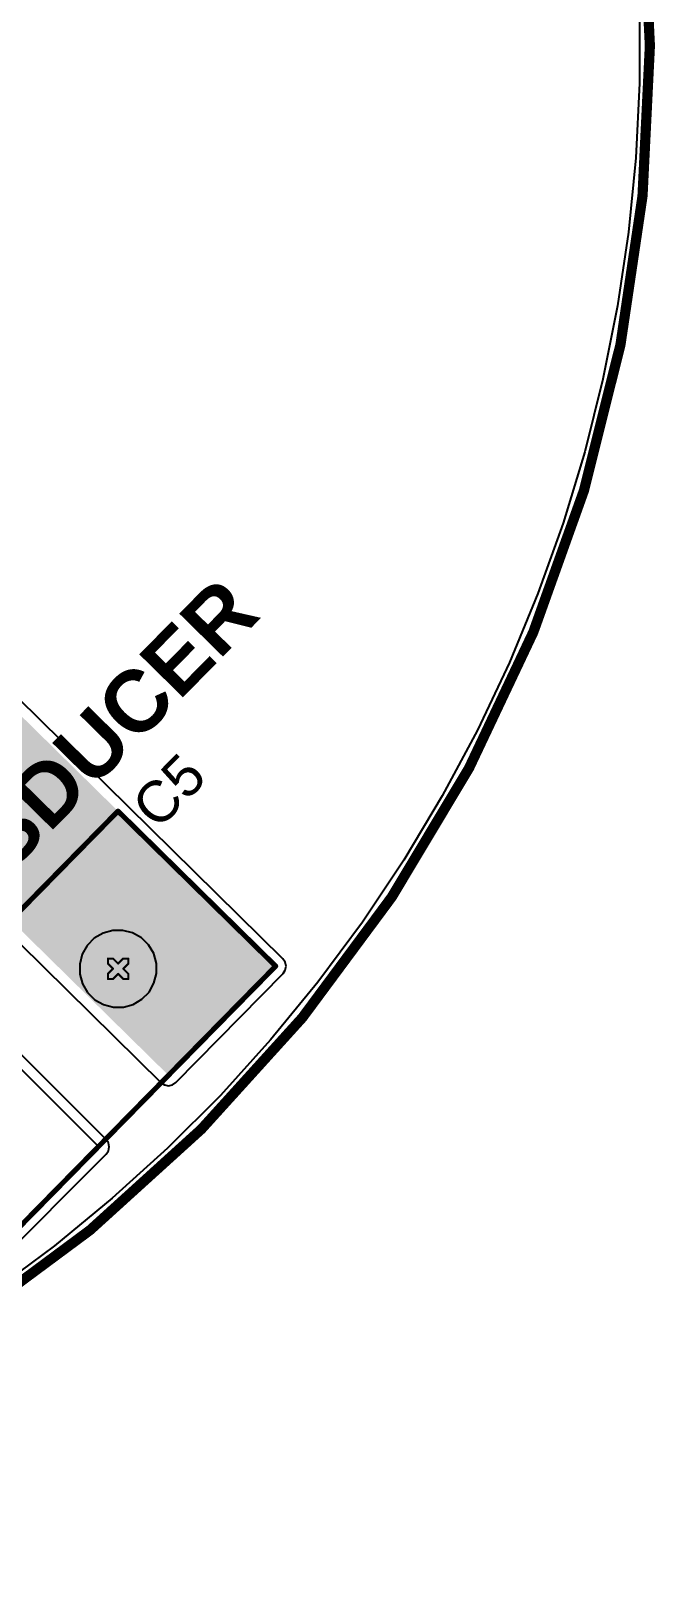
# Model space of a CAD drawing. Header units: inches. Extents: x -38 to 391, y -38 to 85.
# Drawn here: x 22.7 to 38.23, y -38.23 to 0.37 of the extents above; entities that cross this region are included whole.
import ezdxf

# ---------------------------------------------------------------- set-up
doc = ezdxf.new("R2010")
doc.units = ezdxf.units.IN
for name, color, linetype in [('Board Outline', 216, 'Continuous'), ('Bottom Layer', 5, 'Continuous'), ('Bottom Solder', 6, 'Continuous'), ('Drill Drawing', 1, 'Continuous'), ('Multi-Layer', 9, 'Continuous'), ('Pad Holes', 156, 'Continuous'), ('Top Layer', 1, 'Continuous'), ('Top Overlay', 2, 'Continuous'), ('Top Solder', 216, 'Continuous')]:
    doc.layers.add(name, color=color, linetype=linetype)
doc.styles.add('Arial', font='', dxfattribs={"height": 0.2})
doc.styles.add('Arial_Bold', font='', dxfattribs={"height": 0.2})
doc.styles.get('Arial').set_extended_font_data('Arial')
doc.styles.get('Arial_Bold').set_extended_font_data('Arial', bold=True)

msp = doc.modelspace()

# ---------------------------------------------------------------- hatches: boundary and pattern name
at = {"layer": 'Bottom Layer'}
h = msp.add_hatch(color=5, dxfattribs=at)
edge = h.paths.add_edge_path()
edge.add_arc((24.869, -22.953), 0.7, 0, 360)
at = {"layer": 'Bottom Solder'}
h = msp.add_hatch(color=6, dxfattribs=at)
edge = h.paths.add_edge_path()
edge.add_arc((24.869, -22.953), 0.75, 0, 360)
at = {"layer": 'Multi-Layer'}
h = msp.add_hatch(color=9, dxfattribs=at)
edge = h.paths.add_edge_path()
edge.add_arc((24.869, -22.953), 0.7, 0, 360)
at = {"layer": 'Pad Holes'}
h = msp.add_hatch(color=7, dxfattribs=at)
edge = h.paths.add_edge_path()
edge.add_arc((24.869, -22.953), 0.4, 0, 360)
at = {"layer": 'Top Layer'}
msp.add_hatch(color=1, dxfattribs=at).paths.add_polyline_path([(28.789, -22.888), (20.72, -14.959), (18.053, -17.673), (26.121, -25.602)])
h = msp.add_hatch(color=1, dxfattribs=at)
edge = h.paths.add_edge_path()
edge.add_arc((24.869, -22.953), 0.7, 0, 360)
at = {"layer": 'Top Solder'}
h = msp.add_hatch(color=216, dxfattribs=at)
edge = h.paths.add_edge_path()
edge.add_arc((24.869, -22.953), 0.75, 0, 360)

# ---------------------------------------------------------------- linework, layer by layer
at = {"layer": 'Board Outline'}
for points in [[(38.101, 0, 0.254, 0.254, 1), (-38.099, 0, 0.254, 0.254, 1)], [(38.037, 0, 0.127, 0.127, 1), (38.164, 0, 0.127, 0.127, 1)]]:
    msp.add_lwpolyline(points, format="xyseb", close=True, dxfattribs=at)
at = {"layer": 'Bottom Layer'}
for p, q in [((37.841, 0.929), (37.841, 0)), ((37.841, 0), (37.841, -0.929)), ((37.841, -0.929), (37.75, -2.785)), ((37.75, -2.785), (37.568, -4.634)), ((37.568, -4.634), (37.295, -6.471)), ((37.295, -6.471), (36.933, -8.294)), ((36.933, -8.294), (36.481, -10.096)), ((36.481, -10.096), (35.942, -11.874)), ((35.942, -11.874), (35.316, -13.623)), ((35.316, -13.623), (34.605, -15.339)), ((34.605, -15.339), (33.811, -17.019)), ((33.811, -17.019), (32.935, -18.657)), ((32.935, -18.657), (31.98, -20.251)), ((31.98, -20.251), (30.948, -21.796)), ((30.948, -21.796), (29.841, -23.288)), ((24.101, -22.374), (23.977, -22.593)), ((24.277, -22.195), (24.101, -22.374)), ((24.493, -22.067), (24.277, -22.195)), ((24.735, -22), (24.493, -22.067)), ((24.986, -21.998), (24.735, -22)), ((25.23, -22.061), (24.986, -21.998)), ((25.448, -22.185), (25.23, -22.061)), ((25.627, -22.361), (25.448, -22.185)), ((25.755, -22.577), (25.627, -22.361)), ((23.977, -22.593), (23.914, -22.836)), ((25.822, -22.819), (25.755, -22.577)), ((23.914, -22.836), (23.916, -23.087)), ((23.916, -23.087), (23.983, -23.329)), ((25.761, -23.314), (25.824, -23.07)), ((25.824, -23.07), (25.822, -22.819)), ((23.983, -23.329), (24.111, -23.546)), ((25.461, -23.711), (25.638, -23.532)), ((25.638, -23.532), (25.761, -23.314)), ((29.841, -23.288), (28.662, -24.724)), ((24.111, -23.546), (24.29, -23.722)), ((24.29, -23.722), (24.509, -23.845)), ((24.509, -23.845), (24.752, -23.908)), ((24.752, -23.908), (25.003, -23.906)), ((25.003, -23.906), (25.245, -23.839)), ((25.245, -23.839), (25.461, -23.711)), ((28.662, -24.724), (27.415, -26.101)), ((27.415, -26.101), (26.101, -27.415)), ((26.101, -27.415), (24.724, -28.662)), ((24.724, -28.662), (23.288, -29.841)), ((23.288, -29.841), (21.796, -30.948))]:
    msp.add_line(p, q, dxfattribs=at)
at = {"layer": 'Drill Drawing'}
for points in [[(24.615, -22.826, 0.0508, 0.0508, 0), (24.615, -22.699, 0.0508, 0.0508, 0)], [(24.615, -22.699, 0.0508, 0.0508, 0), (24.742, -22.699, 0.0508, 0.0508, 0)], [(24.742, -22.699, 0.0508, 0.0508, 0), (24.869, -22.826, 0.0508, 0.0508, 0)], [(24.869, -22.826, 0.0508, 0.0508, 0), (24.996, -22.699, 0.0508, 0.0508, 0)], [(24.996, -22.699, 0.0508, 0.0508, 0), (25.123, -22.699, 0.0508, 0.0508, 0)], [(25.123, -22.826, 0.0508, 0.0508, 0), (25.123, -22.699, 0.0508, 0.0508, 0)], [(24.615, -22.826, 0.0508, 0.0508, 0), (24.742, -22.953, 0.0508, 0.0508, 0)], [(24.615, -23.08, 0.0508, 0.0508, 0), (24.742, -22.953, 0.0508, 0.0508, 0)], [(24.615, -23.207, 0.0508, 0.0508, 0), (24.615, -23.08, 0.0508, 0.0508, 0)], [(24.742, -23.207, 0.0508, 0.0508, 0), (24.869, -23.08, 0.0508, 0.0508, 0)], [(24.869, -23.08, 0.0508, 0.0508, 0), (24.996, -23.207, 0.0508, 0.0508, 0)], [(24.996, -22.953, 0.0508, 0.0508, 0), (25.123, -22.826, 0.0508, 0.0508, 0)], [(24.996, -22.953, 0.0508, 0.0508, 0), (25.123, -23.08, 0.0508, 0.0508, 0)], [(25.123, -23.207, 0.0508, 0.0508, 0), (25.123, -23.08, 0.0508, 0.0508, 0)], [(24.615, -23.207, 0.0508, 0.0508, 0), (24.742, -23.207, 0.0508, 0.0508, 0)], [(24.996, -23.207, 0.0508, 0.0508, 0), (25.123, -23.207, 0.0508, 0.0508, 0)]]:
    msp.add_lwpolyline(points, format="xyseb", dxfattribs=at)
for points in [[(24.602, -22.699, 0.0254, 0.0254, 1), (24.628, -22.699, 0.0254, 0.0254, 1)], [(24.602, -22.699, 0.0254, 0.0254, 1), (24.628, -22.699, 0.0254, 0.0254, 1)], [(24.729, -22.699, 0.0254, 0.0254, 1), (24.755, -22.699, 0.0254, 0.0254, 1)], [(24.729, -22.699, 0.0254, 0.0254, 1), (24.755, -22.699, 0.0254, 0.0254, 1)], [(24.983, -22.699, 0.0254, 0.0254, 1), (25.009, -22.699, 0.0254, 0.0254, 1)], [(24.983, -22.699, 0.0254, 0.0254, 1), (25.009, -22.699, 0.0254, 0.0254, 1)], [(25.11, -22.699, 0.0254, 0.0254, 1), (25.136, -22.699, 0.0254, 0.0254, 1)], [(25.11, -22.699, 0.0254, 0.0254, 1), (25.136, -22.699, 0.0254, 0.0254, 1)], [(24.602, -22.826, 0.0254, 0.0254, 1), (24.628, -22.826, 0.0254, 0.0254, 1)], [(24.602, -22.826, 0.0254, 0.0254, 1), (24.628, -22.826, 0.0254, 0.0254, 1)], [(24.602, -23.08, 0.0254, 0.0254, 1), (24.628, -23.08, 0.0254, 0.0254, 1)], [(24.602, -23.08, 0.0254, 0.0254, 1), (24.628, -23.08, 0.0254, 0.0254, 1)], [(24.729, -22.953, 0.0254, 0.0254, 1), (24.755, -22.953, 0.0254, 0.0254, 1)], [(24.729, -22.953, 0.0254, 0.0254, 1), (24.755, -22.953, 0.0254, 0.0254, 1)], [(24.856, -22.826, 0.0254, 0.0254, 1), (24.882, -22.826, 0.0254, 0.0254, 1)], [(24.856, -22.826, 0.0254, 0.0254, 1), (24.882, -22.826, 0.0254, 0.0254, 1)], [(24.856, -23.08, 0.0254, 0.0254, 1), (24.882, -23.08, 0.0254, 0.0254, 1)], [(24.856, -23.08, 0.0254, 0.0254, 1), (24.882, -23.08, 0.0254, 0.0254, 1)], [(24.983, -22.953, 0.0254, 0.0254, 1), (25.009, -22.953, 0.0254, 0.0254, 1)], [(24.983, -22.953, 0.0254, 0.0254, 1), (25.009, -22.953, 0.0254, 0.0254, 1)], [(25.11, -22.826, 0.0254, 0.0254, 1), (25.136, -22.826, 0.0254, 0.0254, 1)], [(25.11, -22.826, 0.0254, 0.0254, 1), (25.136, -22.826, 0.0254, 0.0254, 1)], [(25.11, -23.08, 0.0254, 0.0254, 1), (25.136, -23.08, 0.0254, 0.0254, 1)], [(25.11, -23.08, 0.0254, 0.0254, 1), (25.136, -23.08, 0.0254, 0.0254, 1)], [(24.602, -23.207, 0.0254, 0.0254, 1), (24.628, -23.207, 0.0254, 0.0254, 1)], [(24.602, -23.207, 0.0254, 0.0254, 1), (24.628, -23.207, 0.0254, 0.0254, 1)], [(24.729, -23.207, 0.0254, 0.0254, 1), (24.755, -23.207, 0.0254, 0.0254, 1)], [(24.729, -23.207, 0.0254, 0.0254, 1), (24.755, -23.207, 0.0254, 0.0254, 1)], [(24.983, -23.207, 0.0254, 0.0254, 1), (25.009, -23.207, 0.0254, 0.0254, 1)], [(24.983, -23.207, 0.0254, 0.0254, 1), (25.009, -23.207, 0.0254, 0.0254, 1)], [(25.11, -23.207, 0.0254, 0.0254, 1), (25.136, -23.207, 0.0254, 0.0254, 1)], [(25.11, -23.207, 0.0254, 0.0254, 1), (25.136, -23.207, 0.0254, 0.0254, 1)]]:
    msp.add_lwpolyline(points, format="xyseb", close=True, dxfattribs=at)
at = {"layer": 'Top Layer'}
for p, q in [((37.841, 0.929), (37.841, 0)), ((37.841, 0), (37.841, -0.929)), ((37.841, -0.929), (37.75, -2.785)), ((37.75, -2.785), (37.568, -4.634)), ((37.568, -4.634), (37.295, -6.471)), ((37.295, -6.471), (36.933, -8.294)), ((36.933, -8.294), (36.481, -10.096)), ((36.481, -10.096), (35.942, -11.874)), ((35.942, -11.874), (35.316, -13.623)), ((35.316, -13.623), (34.605, -15.339)), ((28.971, -22.703), (20.902, -14.774)), ((34.605, -15.339), (33.811, -17.019)), ((33.811, -17.019), (32.935, -18.657)), ((17.871, -17.858), (25.94, -25.787)), ((32.935, -18.657), (31.98, -20.251)), ((31.98, -20.251), (30.948, -21.796)), ((30.948, -21.796), (29.841, -23.288)), ((29.027, -22.787), (28.971, -22.703)), ((26.306, -25.784), (28.974, -23.069)), ((28.974, -23.069), (29.029, -22.985)), ((29.048, -22.886), (29.027, -22.787)), ((29.029, -22.985), (29.048, -22.886)), ((29.841, -23.288), (28.662, -24.724)), ((24.571, -27.202), (21.57, -24.201)), ((21.387, -24.384), (24.388, -27.385)), ((28.662, -24.724), (27.415, -26.101)), ((25.94, -25.787), (25.94, -25.787)), ((25.94, -25.787), (26.024, -25.842)), ((26.024, -25.842), (26.124, -25.861)), ((26.124, -25.861), (26.223, -25.841)), ((26.223, -25.841), (26.306, -25.784)), ((27.415, -26.101), (26.101, -27.415)), ((24.388, -27.385), (21.292, -30.48)), ((24.627, -27.286), (24.571, -27.202)), ((24.647, -27.385), (24.627, -27.286)), ((24.627, -27.484), (24.647, -27.385)), ((21.475, -30.663), (24.571, -27.568)), ((24.571, -27.568), (24.627, -27.484)), ((26.101, -27.415), (24.724, -28.662)), ((24.724, -28.662), (23.288, -29.841)), ((23.288, -29.841), (21.796, -30.948))]:
    msp.add_line(p, q, dxfattribs=at)
at = {"layer": 'Top Overlay'}
for points in [[(17.389, -26.642, 0.127, 0.127, 0), (24.866, -19.033, 0.127, 0.127, 0)], [(24.866, -19.033, 0.127, 0.127, 0), (28.789, -22.888, 0.127, 0.127, 0)], [(21.312, -30.497, 0.127, 0.127, 0), (28.789, -22.888, 0.127, 0.127, 0)]]:
    msp.add_lwpolyline(points, format="xyseb", dxfattribs=at)
for points in [[(24.834, -19.033, 0.0635, 0.0635, 1), (24.898, -19.033, 0.0635, 0.0635, 1)], [(24.834, -19.033, 0.0635, 0.0635, 1), (24.898, -19.033, 0.0635, 0.0635, 1)], [(28.757, -22.888, 0.0635, 0.0635, 1), (28.821, -22.888, 0.0635, 0.0635, 1)], [(28.757, -22.888, 0.0635, 0.0635, 1), (28.821, -22.888, 0.0635, 0.0635, 1)]]:
    msp.add_lwpolyline(points, format="xyseb", close=True, dxfattribs=at)

# ---------------------------------------------------------------- texts
for s, height, style, p in [('TRANSDUCER', 1.524, 'Arial_Bold', (18.011, -24.824)), ('C5', 1.016, 'Arial', (25.855, -19.527))]:
    msp.add_text(s, height=height, rotation=45.5, dxfattribs=dict(at, style=style)).set_placement(p)

doc.saveas('drawing.dxf')
